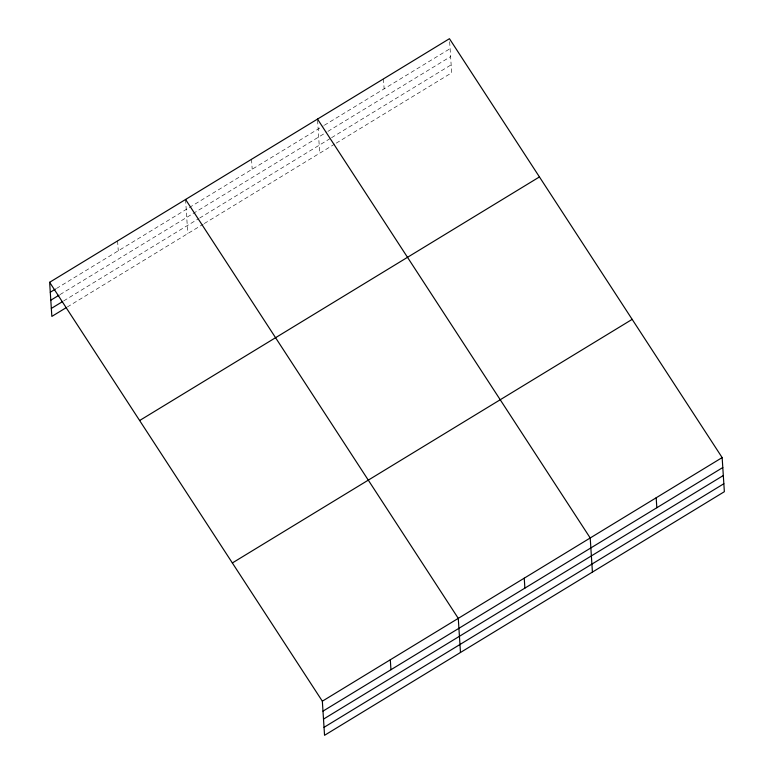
<?xml version="1.0" encoding="UTF-8"?>
<svg xmlns="http://www.w3.org/2000/svg" width="774" height="774" viewBox="0 0 774 774"><rect width="100%" height="100%" fill="white"/><g stroke="black" fill="none" stroke-linecap="round" stroke-linejoin="round"><path stroke-width="0.58" stroke-dasharray="3.87 2.9" d="M56.463 288.479L188.285 208.167M189.311 207.538L323.309 125.891M324.345 125.262L450.1 48.646M60.072 294.565L326.918 131.986M327.953 131.357L450.613 56.618M63.691 300.902L198.608 218.703M199.634 218.075L330.546 138.314M331.572 137.685L451.145 64.842M67.299 306.997L203.243 224.16M204.278 223.541L335.181 143.78M336.216 143.151L451.658 72.814L449.53 39.803M383.488 78.89L384.127 88.846M317.592 120.193L319.72 153.194M251.55 159.28L252.189 169.225M185.576 199.469L187.782 233.584M117.609 240.878L118.258 250.834"/><path stroke-width="1.16" d="M49.642 282.297L449.452 38.7L722.152 457.589L724.358 491.703L324.548 735.3L322.342 701.186L49.642 282.297L51.848 316.411L66.264 307.626M50.291 292.243L55.438 289.108M50.803 300.215L59.037 295.194M51.336 308.429L62.665 301.531M139.63 420.524L539.439 176.936M232.355 562.95L632.164 319.362M322.342 701.186L722.152 457.589M322.981 711.132L722.79 467.544M323.503 719.114L723.313 475.517M324.025 727.328L723.845 483.731M317.514 119.09L590.214 537.978L592.42 572.092M185.576 199.469L458.276 618.368L460.482 652.482M656.178 497.788L656.826 507.734M524.24 578.168L524.888 588.124M390.309 659.777L390.947 669.723"/></g></svg>
